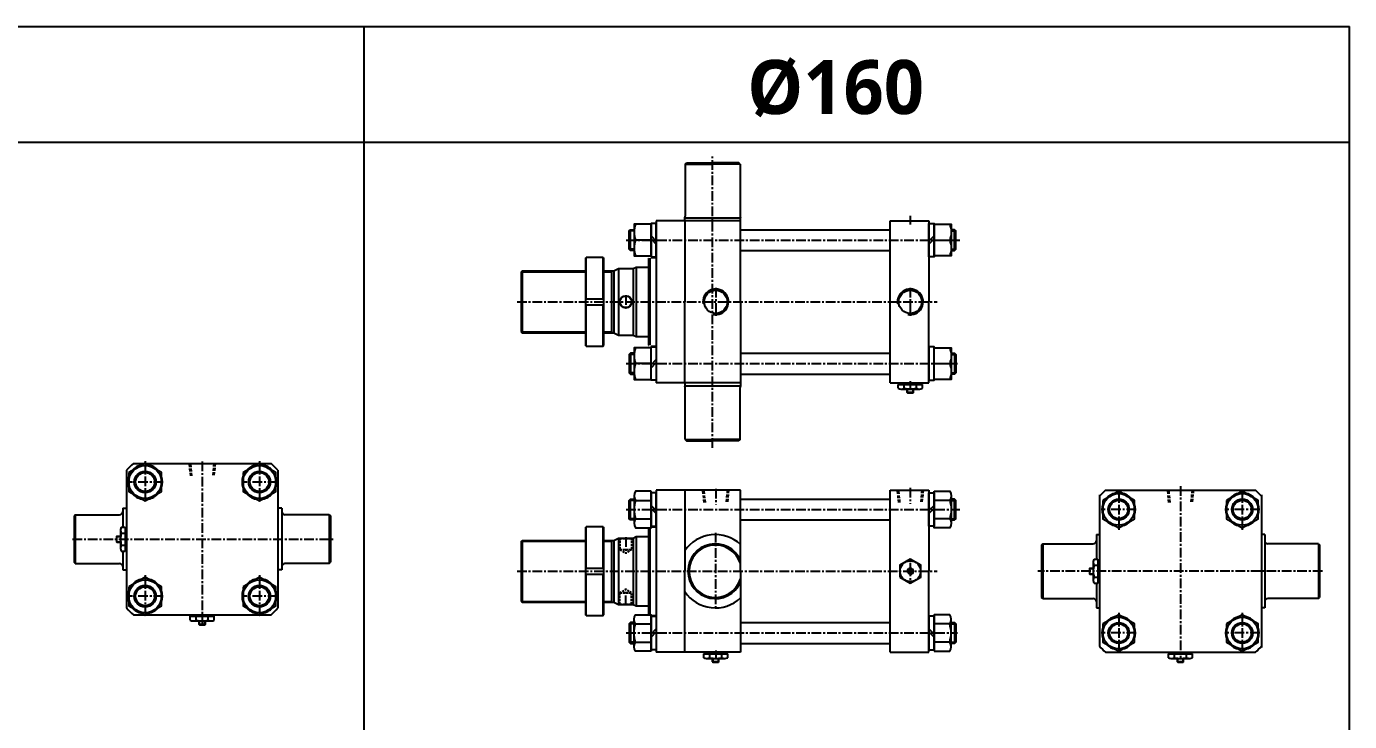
# Model space of a CAD drawing. Extents: x -819 to 4840, y 0 to 3452.
# Drawn here: x 2104 to 3817, y 901 to 1801 of the extents above; entities that cross this region are included whole.
import ezdxf

# ---------------------------------------------------------------- set-up
doc = ezdxf.new("R2010")
doc.units = 0
doc.header["$LTSCALE"] = 10
doc.header["$MEASUREMENT"] = 0
doc.linetypes.add('CENTER', pattern=[2, 1.25, -0.25, 0.25, -0.25])
doc.linetypes.add('HIDDEN', pattern=[0.375, 0.25, -0.125])
doc.layers.get('0').update_dxf_attribs({"linetype": 'CONTINUOUS'})
doc.layers.get('DEFPOINTS').update_dxf_attribs({"linetype": 'CONTINUOUS'})
for name, color, linetype in [('CENTER', 1, 'CENTER'), ('ML', 7, 'CONTINUOUS'), ('THIN', 3, 'CONTINUOUS'), ('외형선', 3, 'CONTINUOUS')]:
    doc.layers.add(name, color=color, linetype=linetype)
doc.styles.add('문자', font='romans.shx')

msp = doc.modelspace()

# ---------------------------------------------------------------- linework, layer by layer
for p, q in [((0, 1801.1), (3817.3, 1801.1)), ((2541.3, 0), (2541.3, 1801.1)), ((3817.3, 0), (3817.3, 1801.1)), ((0, 1651.1), (3817.3, 1651.1))]:
    msp.add_line(p, q)
at = {"color": 7, "linetype": 'Continuous'}
for p, q in [((3232.9, 1332.3), (3232.9, 1337.3)), ((3232.9, 1337.3), (3239.3, 1337.3)), ((3233.9, 1337.3), (3233.9, 1339.3)), ((3233.9, 1339.3), (3263.1, 1339.3)), ((3239.3, 1337.3), (3264.1, 1337.3)), ((3240.7, 1332.3), (3240.7, 1337.3)), ((3256.3, 1332.3), (3256.3, 1337.3)), ((3263.1, 1337.3), (3263.1, 1339.3)), ((3264.1, 1332.3), (3264.1, 1337.3)), ((3236.1, 1331.3), (3260.9, 1331.3)), ((3244.5, 1331.6), (3244.5, 1331.6)), ((3244.5, 1326.8), (3244.5, 1331.3)), ((3244.5, 1326.8), (3245, 1326.3)), ((3252.5, 1326.8), (3244.5, 1326.8)), ((3245, 1326.3), (3252, 1326.3)), ((3252.5, 1326.8), (3252, 1326.3)), ((3252.5, 1326.8), (3252.5, 1331.3)), ((2225.6, 1149.3), (2225.6, 1124.5)), ((2226.6, 1152.5), (2231.6, 1152.5)), ((2231.6, 1152.5), (2231.6, 1146.2)), ((2231.6, 1151.5), (2233.6, 1151.5)), ((2233.6, 1151.5), (2233.6, 1122.3)), ((2221.1, 1140.9), (2220.6, 1140.4)), ((2220.6, 1140.4), (2220.6, 1133.4)), ((2221.1, 1132.9), (2220.6, 1133.4)), ((2221.1, 1140.9), (2225.6, 1140.9)), ((2221.1, 1132.9), (2221.1, 1140.9)), ((2221.1, 1132.9), (2225.6, 1132.9)), ((2225.9, 1140.9), (2225.9, 1140.9)), ((2226.6, 1144.7), (2231.6, 1144.7)), ((2231.6, 1146.2), (2231.6, 1121.3)), ((2226.6, 1129.1), (2231.6, 1129.1)), ((2226.6, 1121.3), (2231.6, 1121.3)), ((2231.6, 1122.3), (2233.6, 1122.3)), ((3480.9, 1099.3), (3480.4, 1098.8)), ((3480.4, 1098.8), (3480.4, 1091.8)), ((3480.9, 1099.3), (3485.4, 1099.3)), ((3480.9, 1091.3), (3480.9, 1099.3)), ((3485.4, 1107.7), (3485.4, 1082.8)), ((3485.6, 1099.3), (3485.6, 1099.3)), ((3486.4, 1110.8), (3491.4, 1110.8)), ((3486.4, 1103.1), (3491.4, 1103.1)), ((3491.4, 1110.8), (3491.4, 1104.5)), ((3491.4, 1109.8), (3493.4, 1109.8)), ((3491.4, 1104.5), (3491.4, 1079.7)), ((3493.4, 1109.8), (3493.4, 1080.7)), ((3480.9, 1091.3), (3480.4, 1091.8)), ((3480.9, 1091.3), (3485.4, 1091.3)), ((3486.4, 1087.5), (3491.4, 1087.5)), ((3486.4, 1079.7), (3491.4, 1079.7)), ((3491.4, 1080.7), (3493.4, 1080.7)), ((2316.1, 1031.9), (2316.1, 1036.9)), ((2316.1, 1036.9), (2322.4, 1036.9)), ((2317.1, 1036.9), (2317.1, 1038.9)), ((2317.1, 1038.9), (2346.2, 1038.9)), ((2319.2, 1030.9), (2344.1, 1030.9)), ((2322.4, 1036.9), (2347.2, 1036.9)), ((2323.8, 1031.9), (2323.8, 1036.9)), ((2327.6, 1031.2), (2327.6, 1031.2)), ((2327.6, 1026.4), (2327.6, 1030.9)), ((2335.6, 1026.4), (2335.6, 1030.9)), ((2339.4, 1031.9), (2339.4, 1036.9)), ((2346.2, 1036.9), (2346.2, 1038.9)), ((2347.2, 1031.9), (2347.2, 1036.9)), ((2327.6, 1026.4), (2328.1, 1025.9)), ((2335.6, 1026.4), (2327.6, 1026.4)), ((2328.1, 1025.9), (2335.1, 1025.9)), ((2335.6, 1026.4), (2335.1, 1025.9)), ((2980.9, 983.2), (2980.9, 988.3)), ((2980.9, 988.3), (2987.3, 988.3)), ((2981.9, 988.3), (2981.9, 990.3)), ((2981.9, 990.3), (3011.1, 990.3)), ((2984.1, 982.3), (3008.9, 982.3)), ((2987.3, 988.3), (3012.1, 988.3)), ((2988.7, 983.2), (2988.7, 988.3)), ((2992.5, 982.5), (2992.5, 982.5)), ((2992.5, 977.8), (2992.5, 982.3)), ((2992.5, 977.8), (2993, 977.3)), ((3000.5, 977.8), (2992.5, 977.8)), ((2993, 977.3), (3000, 977.3)), ((3000.5, 977.8), (3000, 977.3)), ((3000.5, 977.8), (3000.5, 982.3)), ((3004.3, 983.2), (3004.3, 988.3)), ((3011.1, 988.3), (3011.1, 990.3)), ((3012.1, 983.2), (3012.1, 988.3)), ((3582.8, 983.2), (3582.8, 988.3)), ((3582.8, 988.3), (3589.1, 988.3)), ((3583.8, 988.3), (3583.8, 990.3)), ((3583.8, 990.3), (3613, 990.3)), ((3586, 982.3), (3610.8, 982.3)), ((3589.1, 988.3), (3614, 988.3)), ((3590.6, 983.2), (3590.6, 988.3)), ((3594.4, 982.5), (3594.4, 982.5)), ((3594.4, 977.8), (3594.4, 982.3)), ((3594.4, 977.8), (3594.9, 977.3)), ((3602.4, 977.8), (3594.4, 977.8)), ((3594.9, 977.3), (3601.9, 977.3)), ((3602.4, 977.8), (3601.9, 977.3)), ((3602.4, 977.8), (3602.4, 982.3)), ((3606.2, 983.2), (3606.2, 988.3)), ((3613, 988.3), (3613, 990.3)), ((3614, 983.2), (3614, 988.3))]:
    msp.add_line(p, q, dxfattribs=at)
for points in [[(3235, 1087.5), (3248.5, 1079.7), (3262, 1087.5), (3262, 1103.1), (3248.5, 1110.8), (3235, 1103.1)], [(3247.1, 1097.8), (3245.6, 1095.3), (3247.1, 1092.8), (3250, 1092.8), (3251.4, 1095.3), (3250, 1097.8)]]:
    msp.add_lwpolyline(points, close=True, dxfattribs=at)
for radius in [13.5, 3.5]:
    msp.add_circle((3248.5, 1095.3), radius, dxfattribs=at)
for centre, radius, start, end in [((3236.1, 1337), 5.62, 235.6158, 270), ((3236.8, 1339.6), 8.22, 241.7006, 298.2994), ((3248.5, 1362.7), 31.3, 255.6172, 270.0141), ((3248.5, 1362.7), 31.3, 269.9859, 284.3828), ((3260.2, 1339.6), 8.22, 241.7006, 298.2994), ((2231.3, 1149.3), 5.62, 145.6158, 180), ((2233.9, 1148.6), 8.22, 151.7006, 208.2994), ((2257, 1136.9), 31.3, 165.6172, 180.0141), ((2257, 1136.9), 31.3, 179.9859, 194.3828), ((2233.9, 1125.2), 8.22, 151.7006, 208.2994), ((3491, 1107.7), 5.62, 145.6158, 180), ((3493.6, 1106.9), 8.22, 151.7006, 208.2994), ((3516.7, 1095.3), 31.3, 165.6172, 180.0141), ((3516.7, 1095.3), 31.3, 179.9859, 194.3828), ((3493.6, 1083.6), 8.22, 151.7006, 208.2994), ((2319.2, 1036.5), 5.62, 235.6158, 270), ((2320, 1039.1), 8.22, 241.7006, 298.2994), ((2331.6, 1062.3), 31.3, 255.6172, 270.0141), ((2331.7, 1062.3), 31.3, 269.9859, 284.3828), ((2343.3, 1039.1), 8.22, 241.7006, 298.2994), ((2984.1, 987.9), 5.62, 235.6158, 270), ((2984.8, 990.5), 8.22, 241.7006, 298.2994), ((2996.5, 1013.6), 31.3, 255.6172, 270.0141), ((2996.5, 1013.6), 31.3, 269.9859, 284.3828), ((3008.2, 990.5), 8.22, 241.7006, 298.2994), ((3586, 987.9), 5.62, 235.6158, 270), ((3586.7, 990.5), 8.22, 241.7006, 298.2994), ((3598.4, 1013.6), 31.3, 255.6172, 270.0141), ((3598.4, 1013.6), 31.3, 269.9859, 284.3828), ((3610.1, 990.5), 8.22, 241.7006, 298.2994)]:
    msp.add_arc(centre, radius, start, end, dxfattribs=at)
at = {"layer": 'CENTER'}
for p, q in [((2257.6, 1238), (2257.6, 1183.8)), ((2405.6, 1238), (2405.6, 1183.8)), ((2281.1, 1210.9), (2234.2, 1210.9)), ((2429.1, 1210.9), (2382.2, 1210.9)), ((3518.4, 1201.4), (3518.4, 1149.1)), ((3678.4, 1201.4), (3678.4, 1149.1)), ((3541, 1175.3), (3495.7, 1175.3)), ((3701, 1175.3), (3655.7, 1175.3)), ((2257.6, 1090), (2257.6, 1035.8)), ((2405.6, 1090), (2405.6, 1035.8)), ((2281.1, 1062.9), (2234.2, 1062.9)), ((2429.1, 1062.9), (2382.2, 1062.9)), ((3518.4, 1041.4), (3518.4, 989.1)), ((3678.4, 1041.4), (3678.4, 989.1)), ((3541, 1015.3), (3495.7, 1015.3)), ((3701, 1015.3), (3655.7, 1015.3))]:
    msp.add_line(p, q, dxfattribs=at)
at = {"layer": 'DEFPOINTS', "color": 0, "linetype": 'ByBlock'}
for p in [(2228.6, 1096.9), (2434.6, 1096.9), (3489.4, 1047.8), (3707.4, 1047.8)]:
    msp.add_point(p, dxfattribs=at)
at = {"layer": 'ML', "color": 1, "linetype": 'CENTER'}
for p, q in [((2992.5, 1255.3), (2992.5, 1633.3)), ((2996.5, 1462.6), (2996.5, 1426.1)), ((3248.5, 1462.6), (3248.5, 1426.1)), ((2880, 1453.1), (2880, 1435.5)), ((3248.5, 1341.6), (3248.5, 1330.1)), ((2331.6, 1237.5), (2331.6, 1027.7)), ((3598.4, 1205.7), (3598.4, 983.3)), ((2163.5, 1136.9), (2503, 1136.9)), ((2880, 1139.3), (2880, 1117.7)), ((2996, 1145.1), (2996, 1045.4)), ((3248.5, 1106.3), (3248.5, 1084.3)), ((3782.1, 1095.3), (3413.8, 1095.3)), ((2880, 1051.3), (2880, 1072.8)), ((2996.5, 992.5), (2996.5, 981))]:
    msp.add_line(p, q, dxfattribs=at)
at = {"layer": 'ML'}
for p, q in [((2957, 1622.8), (2958.5, 1624.3)), ((2957, 1622.8), (2957, 1555.3)), ((2957, 1622.8), (2992.5, 1622.8)), ((3028, 1622.8), (2992.5, 1622.8)), ((3028, 1622.8), (3026.5, 1624.3)), ((3028, 1622.8), (3028, 1555.3)), ((2919.5, 1549.3), (2919.5, 1339.3)), ((2956.5, 1549.3), (2919.5, 1549.3)), ((2919.5, 1549.3), (2919.5, 1549.3)), ((2956.5, 1549.3), (2956.5, 1553.3)), ((3028.5, 1549.3), (3028.5, 1553.3)), ((2886.2, 1510.8), (2886.2, 1537.8)), ((2912.7, 1529.7), (2919.5, 1522.9)), ((2912.7, 1525.8), (2919.5, 1519)), ((3279.3, 1529.7), (3272.5, 1522.9)), ((3279.3, 1525.8), (3272.5, 1519)), ((3305.9, 1510.8), (3305.9, 1537.8)), ((2912.7, 1524.3), (2892.6, 1524.3)), ((3279.3, 1524.3), (3299.5, 1524.3)), ((2827.7, 1500.8), (2828.7, 1501.8)), ((2827.7, 1500.8), (2827.7, 1387.8)), ((2850.7, 1501.8), (2828.7, 1501.8)), ((2828.7, 1448.3), (2828.7, 1501.8)), ((2850.7, 1448.3), (2850.7, 1501.8)), ((2850.7, 1501.8), (2851.7, 1500.8)), ((2851.7, 1387.8), (2851.7, 1500.8)), ((2909.5, 1500.3), (2909.9, 1500.7)), ((2909.5, 1500.3), (2909.5, 1388.3)), ((2911, 1500.7), (2911, 1388)), ((2744.5, 1482.8), (2746, 1484.3)), ((2744.5, 1482.8), (2744.5, 1405.8)), ((2746, 1484.3), (2746, 1404.3)), ((2861.5, 1484.3), (2861.5, 1404.3)), ((2864.5, 1484.3), (2870.5, 1487.3)), ((2864.5, 1484.3), (2864.5, 1404.3)), ((2870.5, 1487.3), (2870.5, 1401.3)), ((2889.5, 1487.3), (2893.5, 1489.3)), ((2889.5, 1487.3), (2889.5, 1401.3)), ((2893.5, 1489.3), (2893.5, 1399.3)), ((2827.7, 1448.3), (2851.7, 1448.3)), ((2827.7, 1440.3), (2851.7, 1440.3)), ((2828.7, 1386.8), (2828.7, 1440.3)), ((2850.7, 1386.8), (2850.7, 1440.3)), ((2744.5, 1405.8), (2746, 1404.3)), ((2864.5, 1404.3), (2870.5, 1401.3)), ((2889.5, 1401.3), (2893.5, 1399.3)), ((2909.5, 1388.3), (2909.9, 1388)), ((2828.7, 1386.8), (2827.7, 1387.8)), ((2828.7, 1386.8), (2850.7, 1386.8)), ((2850.7, 1386.8), (2851.7, 1387.8)), ((2886.2, 1377.8), (2886.2, 1350.8)), ((3305.9, 1377.8), (3305.9, 1350.8)), ((2912.7, 1364.3), (2892.6, 1364.3)), ((2912.7, 1362.9), (2919.5, 1369.7)), ((2912.7, 1359), (2919.5, 1365.8)), ((3279.3, 1364.3), (3299.5, 1364.3)), ((2956.5, 1339.3), (2919.5, 1339.3)), ((2956.5, 1339.3), (2956.5, 1335.3)), ((3028.5, 1339.3), (3028.5, 1335.3)), ((2957, 1265.8), (2957, 1333.4)), ((3028, 1265.8), (3028, 1333.4)), ((2957, 1265.8), (2958.5, 1264.3)), ((2957, 1265.8), (2992.5, 1265.8)), ((3028, 1265.8), (2992.5, 1265.8)), ((3028, 1265.8), (3026.5, 1264.3)), ((2242.5, 1234.9), (2420.8, 1234.9)), ((2233.6, 1226.1), (2233.6, 1047.7)), ((2429.6, 1226.1), (2429.6, 1047.7)), ((2956.5, 1200.3), (2919.5, 1200.3)), ((2919.5, 1200.3), (2919.5, 1200.3)), ((2919.5, 1200.3), (2919.5, 990.3)), ((3501.3, 1200.3), (3695.5, 1200.3)), ((2886.2, 1161.8), (2886.2, 1188.8)), ((2890.7, 1193), (2890.7, 1157.5)), ((2892.6, 1187.1), (2912.7, 1187.1)), ((3299.5, 1187.1), (3279.3, 1187.1)), ((3301.3, 1193), (3301.3, 1157.5)), ((3305.9, 1161.8), (3305.9, 1188.8)), ((3493.4, 1194.3), (3493.4, 998.2)), ((3703.4, 1194.3), (3703.4, 996.3)), ((2167.1, 1168.4), (2165.6, 1166.9)), ((2165.6, 1166.9), (2165.6, 1106.9)), ((2167.1, 1168.4), (2167.1, 1105.4)), ((2167.1, 1168.4), (2224.6, 1168.4)), ((2228.6, 1176.9), (2233.1, 1176.9)), ((2228.6, 1176.9), (2228.6, 1152.5)), ((2434.6, 1176.9), (2430.1, 1176.9)), ((2434.6, 1176.9), (2434.6, 1096.9)), ((2496.1, 1168.4), (2438.6, 1168.4)), ((2496.1, 1168.4), (2496.1, 1105.4)), ((2496.1, 1168.4), (2497.6, 1166.9)), ((2497.6, 1166.9), (2497.6, 1106.9)), ((2912.7, 1180.6), (2919.5, 1173.8)), ((2912.7, 1176.7), (2919.5, 1169.9)), ((3279.3, 1180.6), (3272.5, 1173.8)), ((3279.3, 1176.7), (3272.5, 1169.9)), ((2827.7, 1151.8), (2828.7, 1152.8)), ((2827.7, 1151.8), (2827.7, 1038.8)), ((2850.7, 1152.8), (2828.7, 1152.8)), ((2828.7, 1099.3), (2828.7, 1152.8)), ((2850.7, 1152.8), (2851.7, 1151.8)), ((2850.7, 1099.3), (2850.7, 1152.8)), ((2851.7, 1038.8), (2851.7, 1151.8)), ((2892.6, 1163.4), (2912.7, 1163.4)), ((2909.5, 1151.3), (2909.9, 1151.6)), ((2909.5, 1151.3), (2909.5, 1039.3)), ((2911, 1151.6), (2911, 1038.9)), ((3299.5, 1163.4), (3279.3, 1163.4)), ((2744.5, 1133.8), (2746, 1135.3)), ((2744.5, 1133.8), (2744.5, 1056.8)), ((2746, 1135.3), (2746, 1055.3)), ((2861.5, 1135.3), (2861.5, 1055.3)), ((2864.5, 1135.3), (2870.5, 1138.3)), ((2864.5, 1135.3), (2864.5, 1055.3)), ((2870.5, 1138.3), (2870.5, 1052.3)), ((2889.5, 1138.3), (2893.5, 1140.3)), ((2889.5, 1138.3), (2889.5, 1052.3)), ((2893.5, 1140.3), (2893.5, 1050.3)), ((3489.4, 1142.8), (3492.9, 1142.8)), ((3489.4, 1142.8), (3489.4, 1110.8)), ((3707.4, 1142.8), (3703.9, 1142.8)), ((3707.4, 1142.8), (3707.4, 1047.8)), ((2228.6, 1121.3), (2228.6, 1096.9)), ((3419.9, 1130.8), (3418.4, 1129.3)), ((3418.4, 1129.3), (3418.4, 1061.3)), ((3419.9, 1130.8), (3485.4, 1130.8)), ((3419.9, 1130.8), (3419.9, 1059.8)), ((3776.9, 1130.8), (3711.4, 1130.8)), ((3776.9, 1130.8), (3776.9, 1059.8)), ((3776.9, 1130.8), (3778.4, 1129.3)), ((3778.4, 1129.3), (3778.4, 1061.3)), ((2167.1, 1105.4), (2165.6, 1106.9)), ((2167.1, 1105.4), (2224.6, 1105.4)), ((2228.6, 1096.9), (2233.1, 1096.9)), ((2434.6, 1096.9), (2430.1, 1096.9)), ((2496.1, 1105.4), (2438.6, 1105.4)), ((2496.1, 1105.4), (2497.6, 1106.9)), ((2827.7, 1099.3), (2851.7, 1099.3)), ((2827.7, 1091.3), (2851.7, 1091.3)), ((2828.7, 1037.8), (2828.7, 1091.3)), ((2850.7, 1037.8), (2850.7, 1091.3)), ((3489.4, 1079.7), (3489.4, 1047.8)), ((2744.5, 1056.8), (2746, 1055.3)), ((2864.5, 1055.3), (2870.5, 1052.3)), ((2889.5, 1052.3), (2893.5, 1050.3)), ((3419.9, 1059.8), (3418.4, 1061.3)), ((3419.9, 1059.8), (3485.4, 1059.8)), ((3489.4, 1047.8), (3492.9, 1047.8)), ((3707.4, 1047.8), (3703.9, 1047.8)), ((3776.9, 1059.8), (3711.4, 1059.8)), ((3776.9, 1059.8), (3778.4, 1061.3)), ((2242.5, 1038.9), (2420.8, 1038.9)), ((2828.7, 1037.8), (2827.7, 1038.8)), ((2828.7, 1037.8), (2850.7, 1037.8)), ((2850.7, 1037.8), (2851.7, 1038.8)), ((2886.2, 1028.8), (2886.2, 1001.8)), ((2890.7, 997.5), (2890.7, 1033)), ((2909.5, 1039.3), (2909.9, 1038.9)), ((3301.3, 997.5), (3301.3, 1033)), ((3305.9, 1028.8), (3305.9, 1001.8)), ((2892.6, 1027.1), (2912.7, 1027.1)), ((2912.7, 1013.8), (2919.5, 1020.6)), ((2912.7, 1009.9), (2919.5, 1016.7)), ((3279.3, 1013.8), (3272.5, 1020.6)), ((3279.3, 1009.9), (3272.5, 1016.7)), ((3299.5, 1027.1), (3279.3, 1027.1)), ((2892.6, 1003.4), (2912.7, 1003.4)), ((3299.5, 1003.4), (3279.3, 1003.4)), ((2956.5, 990.3), (2919.5, 990.3)), ((3501.3, 990.3), (3695.5, 990.3))]:
    msp.add_line(p, q, dxfattribs=at)
at = {"layer": 'ML', "color": 2}
for p, q in [((2861.5, 1483.3), (2863.3, 1484.3)), ((2861.5, 1405.3), (2863.3, 1404.3)), ((3245, 1331.5), (3245, 1331.5)), ((3245, 1326.3), (3245, 1331.3)), ((3252, 1326.3), (3252, 1331.3)), ((2220.6, 1140.4), (2225.6, 1140.4)), ((2220.6, 1133.4), (2225.6, 1133.4)), ((2225.8, 1140.4), (2225.8, 1140.4)), ((2861.5, 1134.3), (2863.3, 1135.3)), ((3480.4, 1098.8), (3485.4, 1098.8)), ((3485.6, 1098.8), (3485.6, 1098.8)), ((3480.4, 1091.8), (3485.4, 1091.8)), ((2861.5, 1056.3), (2863.3, 1055.3)), ((2328.1, 1031.1), (2328.1, 1031.1)), ((2328.1, 1025.9), (2328.1, 1030.9)), ((2335.1, 1025.9), (2335.1, 1030.9)), ((2993, 982.5), (2993, 982.5)), ((2993, 977.3), (2993, 982.3)), ((3000, 977.3), (3000, 982.3)), ((3594.9, 982.5), (3594.9, 982.5)), ((3594.9, 977.3), (3594.9, 982.3)), ((3601.9, 977.3), (3601.9, 982.3))]:
    msp.add_line(p, q, dxfattribs=at)
at = {"layer": 'ML', "color": 6, "linetype": 'HIDDEN', "ltscale": 1.5}
for p, q in [((2316.6, 1218.9), (2315, 1234.9)), ((2318.2, 1218.9), (2316.6, 1234.9)), ((2346.6, 1234.9), (2345, 1218.9)), ((2348.2, 1234.9), (2346.6, 1218.9)), ((2981.5, 1184.3), (2979.9, 1200.3)), ((2983.1, 1184.3), (2981.5, 1200.3)), ((3011.5, 1200.3), (3009.9, 1184.3)), ((3013.1, 1200.3), (3011.5, 1184.3)), ((3233.5, 1184.3), (3231.9, 1200.3)), ((3235.1, 1184.3), (3233.5, 1200.3)), ((3263.5, 1200.3), (3261.9, 1184.3)), ((3265.1, 1200.3), (3263.5, 1184.3)), ((3583.4, 1184.3), (3581.8, 1200.3)), ((3585, 1184.3), (3583.4, 1200.3)), ((3613.4, 1200.3), (3611.8, 1184.3)), ((3615, 1200.3), (3613.4, 1184.3))]:
    msp.add_line(p, q, dxfattribs=at)
at = {"layer": 'ML', "color": 6, "linetype": 'HIDDEN'}
for p, q in [((2872, 1138.3), (2872.5, 1137.8)), ((2872.5, 1137.8), (2872.5, 1123.3)), ((2872.5, 1137.8), (2887.5, 1137.8)), ((2887.5, 1137.8), (2888, 1138.3)), ((2887.5, 1137.8), (2887.5, 1123.3)), ((2872.5, 1123.3), (2880, 1118.9)), ((2887.5, 1123.3), (2880, 1118.9)), ((2872.5, 1067.3), (2880, 1071.6)), ((2872.5, 1052.8), (2872.5, 1067.3)), ((2887.5, 1067.3), (2880, 1071.6)), ((2887.5, 1052.8), (2887.5, 1067.3)), ((2872, 1052.3), (2872.5, 1052.8)), ((2872.5, 1052.8), (2887.5, 1052.8)), ((2887.5, 1052.8), (2888, 1052.3))]:
    msp.add_line(p, q, dxfattribs=at)
at = {"layer": 'ML'}
for points in [[(2892.6, 1544.8, 0.178633), (2892.6, 1524.3, 0.178633), (2892.6, 1503.8)], [(3299.5, 1544.8, -0.178633), (3299.5, 1524.3, -0.178633), (3299.5, 1503.8)], [(2892.6, 1384.8, 0.178633), (2892.6, 1364.3, 0.178633), (2892.6, 1343.8)], [(3299.5, 1384.8, -0.178633), (3299.5, 1364.3, -0.178633), (3299.5, 1343.8)], [(2912.7, 1198.9), (2892.6, 1198.9, 0.309401), (2892.6, 1187.1, 0.154701), (2892.6, 1163.4, 0.309401), (2892.6, 1151.6), (2912.7, 1151.6), (2912.7, 1198.9)], [(3279.3, 1198.9), (3299.5, 1198.9, -0.309401), (3299.5, 1187.1, -0.154701), (3299.5, 1163.4, -0.309401), (3299.5, 1151.6), (3279.3, 1151.6), (3279.3, 1198.9)], [(2912.7, 991.6), (2892.6, 991.6, -0.309401), (2892.6, 1003.4, -0.154701), (2892.6, 1027.1, -0.309401), (2892.6, 1038.9), (2912.7, 1038.9), (2912.7, 991.6)], [(3279.3, 991.6), (3299.5, 991.6, 0.309401), (3299.5, 1003.4, 0.154701), (3299.5, 1027.1, 0.309401), (3299.5, 1038.9), (3279.3, 1038.9), (3279.3, 991.6)]]:
    msp.add_lwpolyline(points, format="xyb", dxfattribs=at)
for points in [[(2912.7, 1544.8), (2890.7, 1544.8), (2890.7, 1503.8), (2912.7, 1503.8)], [(3279.3, 1544.8), (3301.3, 1544.8), (3301.3, 1503.8), (3279.3, 1503.8)], [(2912.7, 1384.8), (2890.7, 1384.8), (2890.7, 1343.8), (2912.7, 1343.8)], [(3279.3, 1384.8), (3301.3, 1384.8), (3301.3, 1343.8), (3279.3, 1343.8)]]:
    msp.add_lwpolyline(points, close=True, dxfattribs=at)
for points in [[(2919.5, 1502.7), (2919.5, 1546), (2912.7, 1546), (2912.7, 1502.7), (2919.5, 1502.7)], [(3272.5, 1502.7), (3272.5, 1546), (3279.3, 1546), (3279.3, 1502.7), (3272.5, 1502.7)], [(2890.7, 1510.8), (2886.2, 1510.8), (2884.5, 1512.5), (2884.5, 1536.2), (2886.2, 1537.8), (2890.7, 1537.8)], [(3301.3, 1510.8), (3305.9, 1510.8), (3307.5, 1512.5), (3307.5, 1536.2), (3305.9, 1537.8), (3301.3, 1537.8)], [(2890.7, 1377.8), (2886.2, 1377.8), (2884.5, 1376.2), (2884.5, 1352.5), (2886.2, 1350.8), (2890.7, 1350.8)], [(2919.5, 1386), (2919.5, 1342.7), (2912.7, 1342.7), (2912.7, 1386), (2919.5, 1386)], [(3272.5, 1386), (3272.5, 1342.7), (3279.3, 1342.7), (3279.3, 1386), (3272.5, 1386)], [(3301.3, 1377.8), (3305.9, 1377.8), (3307.5, 1376.2), (3307.5, 1352.5), (3305.9, 1350.8), (3301.3, 1350.8)], [(2236.4, 1223.2), (2236.4, 1198.6), (2257.6, 1186.4), (2278.9, 1198.6), (2278.9, 1223.2), (2257.6, 1235.5), (2236.4, 1223.2)], [(2384.4, 1223.2), (2384.4, 1198.6), (2405.6, 1186.4), (2426.9, 1198.6), (2426.9, 1223.2), (2405.6, 1235.5), (2384.4, 1223.2)], [(2890.7, 1161.8), (2886.2, 1161.8), (2884.5, 1163.4), (2884.5, 1187.1), (2886.2, 1188.8), (2890.7, 1188.8)], [(2919.5, 1153.6), (2919.5, 1196.9), (2912.7, 1196.9), (2912.7, 1153.6), (2919.5, 1153.6)], [(3272.5, 1153.6), (3272.5, 1196.9), (3279.3, 1196.9), (3279.3, 1153.6), (3272.5, 1153.6)], [(3301.3, 1161.8), (3305.9, 1161.8), (3307.5, 1163.4), (3307.5, 1187.1), (3305.9, 1188.8), (3301.3, 1188.8)], [(3497.9, 1187.1), (3497.9, 1163.4), (3518.4, 1151.6), (3538.9, 1163.4), (3538.9, 1187.1), (3518.4, 1198.9), (3497.9, 1187.1)], [(3657.9, 1187.1), (3657.9, 1163.4), (3678.4, 1151.6), (3698.9, 1163.4), (3698.9, 1187.1), (3678.4, 1198.9), (3657.9, 1187.1)], [(2236.4, 1075.2), (2236.4, 1050.6), (2257.6, 1038.4), (2278.9, 1050.6), (2278.9, 1075.2), (2257.6, 1087.5), (2236.4, 1075.2)], [(2384.4, 1075.2), (2384.4, 1050.6), (2405.6, 1038.4), (2426.9, 1050.6), (2426.9, 1075.2), (2405.6, 1087.5), (2384.4, 1075.2)], [(2890.7, 1028.8), (2886.2, 1028.8), (2884.5, 1027.1), (2884.5, 1003.4), (2886.2, 1001.8), (2890.7, 1001.8)], [(2919.5, 1036.9), (2919.5, 993.6), (2912.7, 993.6), (2912.7, 1036.9), (2919.5, 1036.9)], [(3272.5, 1036.9), (3272.5, 993.6), (3279.3, 993.6), (3279.3, 1036.9), (3272.5, 1036.9)], [(3301.3, 1028.8), (3305.9, 1028.8), (3307.5, 1027.1), (3307.5, 1003.4), (3305.9, 1001.8), (3301.3, 1001.8)], [(3497.9, 1027.1), (3497.9, 1003.4), (3518.4, 991.6), (3538.9, 1003.4), (3538.9, 1027.1), (3518.4, 1038.9), (3497.9, 1027.1)], [(3657.9, 1027.1), (3657.9, 1003.4), (3678.4, 991.6), (3698.9, 1003.4), (3698.9, 1027.1), (3678.4, 1038.9), (3657.9, 1027.1)]]:
    msp.add_lwpolyline(points, dxfattribs=at)
for centre, radius in [((2996.5, 1444.3), 15), ((3248.5, 1444.3), 15), ((2880, 1444.3), 8), ((2880, 1444.3), 7.5), ((2257.6, 1210.9), 21.3), ((2257.6, 1210.9), 14), ((2405.6, 1210.9), 21.3), ((2405.6, 1210.9), 14), ((3518.4, 1175.3), 20.5), ((3518.4, 1175.3), 13.5), ((3678.4, 1175.3), 20.5), ((3678.4, 1175.3), 13.5), ((2257.6, 1062.9), 21.3), ((2405.6, 1062.9), 21.3), ((2257.6, 1062.9), 14), ((2405.6, 1062.9), 14), ((3518.4, 1015.3), 20.5), ((3518.4, 1015.3), 13.5), ((3678.4, 1015.3), 20.5), ((3678.4, 1015.3), 13.5)]:
    msp.add_circle(centre, radius, dxfattribs=at)
at = {"layer": 'ML', "color": 2}
for centre, radius in [((2257.6, 1210.9), 12.3), ((2405.6, 1210.9), 12.3), ((3518.4, 1175.3), 11.9), ((3678.4, 1175.3), 11.9), ((2257.6, 1062.9), 12.3), ((2405.6, 1062.9), 12.3), ((3518.4, 1015.3), 11.9), ((3678.4, 1015.3), 11.9)]:
    msp.add_circle(centre, radius, dxfattribs=at)
at = {"layer": 'ML'}
for centre, radius, start, end in [((2953, 1555.3), 4, 331.045, 0), ((3032, 1555.3), 4, 180, 208.955), ((2953, 1333.4), 4, 0, 28.955), ((3032, 1333.4), 4, 151.045, 180), ((2331.6, 1136.9), 132.5, 132.3007, 137.6993), ((2331.6, 1136.9), 132.5, 42.3007, 47.6993), ((2257.6, 1210.9), 22.5, 161.2415, 198.7585), ((2257.6, 1210.9), 22.5, 101.2415, 138.7585), ((2257.6, 1210.9), 22.5, 41.2415, 78.7585), ((2257.6, 1210.9), 22.5, 341.2415, 18.7585), ((2405.6, 1210.9), 22.5, 161.2415, 198.7585), ((2405.6, 1210.9), 22.5, 101.2415, 138.7585), ((2405.6, 1210.9), 22.5, 41.2415, 78.7585), ((2405.6, 1210.9), 22.5, 341.2415, 18.7585), ((3598.4, 1095.3), 143, 132.7548, 137.2452), ((3598.4, 1095.3), 143, 42.7548, 47.2452), ((2257.6, 1210.9), 22.5, 221.2415, 258.7585), ((2257.6, 1210.9), 22.5, 281.2415, 318.7585), ((2405.6, 1210.9), 22.5, 221.2415, 258.7585), ((2405.6, 1210.9), 22.5, 281.2415, 318.7585), ((3518.4, 1175.3), 21.6, 101.2415, 138.7585), ((3518.4, 1175.3), 21.6, 41.2415, 78.7585), ((3678.4, 1175.3), 21.6, 101.2415, 138.7585), ((3678.4, 1175.3), 21.6, 41.2415, 78.7585), ((2224.6, 1172.4), 4, 270, 0), ((2233.1, 1177.4), 0.5, 270, 0), ((2430.1, 1177.4), 0.5, 180, 270), ((2438.6, 1172.4), 4, 180, 270), ((3518.4, 1175.3), 21.6, 161.2415, 198.7585), ((3518.4, 1175.3), 21.6, 341.2415, 18.7585), ((3678.4, 1175.3), 21.6, 161.2415, 198.7585), ((3678.4, 1175.3), 21.6, 341.2415, 18.7585), ((3518.4, 1175.3), 21.6, 221.2415, 258.7585), ((3518.4, 1175.3), 21.6, 281.2415, 318.7585), ((3678.4, 1175.3), 21.6, 221.2415, 258.7585), ((3678.4, 1175.3), 21.6, 281.2415, 318.7585), ((2996, 1095.3), 47.5, 46.8264, 146.2613), ((3485.4, 1134.8), 4, 270, 0), ((3492.9, 1143.3), 0.5, 270, 0), ((3703.9, 1143.3), 0.5, 180, 270), ((3711.4, 1134.8), 4, 180, 270), ((2996, 1095.3), 35.5, 23.7242, 336.2758), ((2996, 1095.3), 34, 17.0826, 342.9174), ((2224.6, 1101.4), 4, 0, 90), ((2233.1, 1096.4), 0.5, 0, 90), ((2430.1, 1096.4), 0.5, 90, 180), ((2438.6, 1101.4), 4, 90, 180), ((2257.6, 1062.9), 22.5, 101.2415, 138.7585), ((2257.6, 1062.9), 22.5, 41.2415, 78.7585), ((2405.6, 1062.9), 22.5, 101.2415, 138.7585), ((2405.6, 1062.9), 22.5, 41.2415, 78.7585), ((2257.6, 1062.9), 22.5, 161.2415, 198.7585), ((2257.6, 1062.9), 22.5, 341.2415, 18.7585), ((2405.6, 1062.9), 22.5, 161.2415, 198.7585), ((2405.6, 1062.9), 22.5, 341.2415, 18.7585), ((2996, 1095.3), 47.5, 213.7387, 313.1736), ((2331.6, 1136.9), 132.5, 222.3007, 227.6993), ((2257.6, 1062.9), 22.5, 221.2415, 258.7585), ((2257.6, 1062.9), 22.5, 281.2415, 318.7585), ((2405.6, 1062.9), 22.5, 221.2415, 258.7585), ((2405.6, 1062.9), 22.5, 281.2415, 318.7585), ((2331.6, 1136.9), 132.5, 312.3007, 317.6993), ((3485.4, 1055.8), 4, 0, 90), ((3492.9, 1047.3), 0.5, 0, 90), ((3703.9, 1047.3), 0.5, 90, 180), ((3711.4, 1055.8), 4, 90, 180), ((3518.4, 1015.3), 21.6, 101.2415, 138.7585), ((3518.4, 1015.3), 21.6, 41.2415, 78.7585), ((3678.4, 1015.3), 21.6, 101.2415, 138.7585), ((3678.4, 1015.3), 21.6, 41.2415, 78.7585), ((3518.4, 1015.3), 21.6, 161.2415, 198.7585), ((3518.4, 1015.3), 21.6, 341.2415, 18.7585), ((3678.4, 1015.3), 21.6, 161.2415, 198.7585), ((3678.4, 1015.3), 21.6, 341.2415, 18.7585), ((3598.4, 1095.3), 143, 222.7548, 227.2452), ((3518.4, 1015.3), 21.6, 221.2415, 258.7585), ((3518.4, 1015.3), 21.6, 281.2415, 318.7585), ((3678.4, 1015.3), 21.6, 221.2415, 258.7585), ((3678.4, 1015.3), 21.6, 281.2415, 318.7585), ((3598.4, 1095.3), 143, 312.7548, 317.2452)]:
    msp.add_arc(centre, radius, start, end, dxfattribs=at)
at = {"layer": 'ML', "color": 2}
for centre, radius, start, end in [((2996.5, 1444.3), 16.6, 258.5736, 189.2846), ((3248.5, 1444.3), 16.6, 258.5736, 189.2846), ((3248.5, 1095.3), 4, 270, 180)]:
    msp.add_arc(centre, radius, start, end, dxfattribs=at)
at = {"layer": 'THIN', "color": 2}
for p, q in [((2890.7, 1536.2), (2884.5, 1536.2)), ((3301.3, 1536.2), (3307.5, 1536.2)), ((2890.7, 1512.5), (2884.5, 1512.5)), ((3301.3, 1512.5), (3307.5, 1512.5)), ((2890.7, 1376.2), (2884.5, 1376.2)), ((3301.3, 1376.2), (3307.5, 1376.2)), ((2890.7, 1352.5), (2884.5, 1352.5)), ((3301.3, 1352.5), (3307.5, 1352.5)), ((2890.7, 1187.1), (2884.5, 1187.1)), ((3301.3, 1187.1), (3307.5, 1187.1)), ((2890.7, 1163.4), (2884.5, 1163.4)), ((3301.3, 1163.4), (3307.5, 1163.4)), ((2890.7, 1027.1), (2884.5, 1027.1)), ((3301.3, 1027.1), (3307.5, 1027.1)), ((2890.7, 1003.4), (2884.5, 1003.4)), ((3301.3, 1003.4), (3307.5, 1003.4))]:
    msp.add_line(p, q, dxfattribs=at)
at = {"layer": '외형선', "color": 7, "linetype": 'Continuous'}
for p, q in [((2958.5, 1624.3), (2992.5, 1624.3)), ((3026.5, 1624.3), (2992.5, 1624.3)), ((2956.5, 1553.3), (3028.5, 1553.3)), ((3028.5, 1537.8), (3222.5, 1537.8)), ((3028.5, 1510.8), (3222.5, 1510.8)), ((3028.5, 1377.8), (3222.5, 1377.8)), ((3028.5, 1350.8), (3222.5, 1350.8)), ((2956.5, 1335.3), (3028.5, 1335.3)), ((2958.5, 1264.3), (2992.5, 1264.3)), ((3026.5, 1264.3), (2992.5, 1264.3)), ((3028.5, 1188.8), (3222.5, 1188.8)), ((3028.5, 1161.8), (3222.5, 1161.8)), ((3028.5, 1028.8), (3222.5, 1028.8)), ((3028.5, 1001.8), (3222.5, 1001.8))]:
    msp.add_line(p, q, dxfattribs=at)
at = {"layer": '외형선', "color": 7}
for p, q in [((3028.5, 1549.3), (2956.5, 1549.3)), ((2956.5, 1549.3), (2956.5, 1444.3)), ((3028.5, 1444.3), (3028.5, 1549.3)), ((3222.5, 1444.3), (3222.5, 1549.3)), ((3222.5, 1549.3), (3272.5, 1549.3)), ((3272.5, 1549.3), (3272.5, 1444.3)), ((2912.7, 1501.8), (2919.5, 1501.8)), ((2746, 1484.3), (2827.7, 1484.3)), ((2851.7, 1484.3), (2864.5, 1484.3)), ((2870.5, 1487.3), (2889.5, 1487.3)), ((2893.5, 1489.3), (2909.5, 1489.3)), ((2956.5, 1339.3), (2956.5, 1444.3)), ((3028.5, 1444.3), (3028.5, 1339.3)), ((3222.5, 1339.3), (3222.5, 1444.3)), ((3272.5, 1339.3), (3272.5, 1444.3)), ((2746, 1404.3), (2827.7, 1404.3)), ((2851.7, 1404.3), (2864.5, 1404.3)), ((2870.5, 1401.3), (2889.5, 1401.3)), ((2893.5, 1399.3), (2909.5, 1399.3)), ((2912.7, 1386.8), (2919.5, 1386.8)), ((3028.5, 1339.3), (2956.5, 1339.3)), ((3222.5, 1339.3), (3272.5, 1339.3)), ((3028.5, 1200.3), (2956.5, 1200.3)), ((2956.5, 1200.3), (2956.5, 1095.3)), ((3028.5, 1095.3), (3028.5, 1200.3)), ((3222.5, 1200.3), (3272.5, 1200.3)), ((3222.5, 1095.3), (3222.5, 1200.3)), ((3272.5, 1200.3), (3272.5, 1095.3)), ((2912.7, 1152.8), (2919.5, 1152.8)), ((2746, 1135.3), (2827.7, 1135.3)), ((2851.7, 1135.3), (2864.5, 1135.3)), ((2870.5, 1138.3), (2889.5, 1138.3)), ((2893.5, 1140.3), (2909.5, 1140.3)), ((2956.5, 990.3), (2956.5, 1095.3)), ((3028.5, 1095.3), (3028.5, 990.3)), ((3222.5, 990.3), (3222.5, 1095.3)), ((3272.5, 990.3), (3272.5, 1095.3)), ((2746, 1055.3), (2827.7, 1055.3)), ((2851.7, 1055.3), (2864.5, 1055.3)), ((2870.5, 1052.3), (2889.5, 1052.3)), ((2893.5, 1050.3), (2909.5, 1050.3)), ((2912.7, 1037.8), (2919.5, 1037.8)), ((3028.5, 990.3), (2956.5, 990.3)), ((3222.5, 990.3), (3272.5, 990.3))]:
    msp.add_line(p, q, dxfattribs=at)
at = {"layer": '외형선', "color": 1, "linetype": 'CENTER'}
for p, q in [((3248.5, 1555.7), (3248.5, 1544.5)), ((2880.7, 1524.3), (3312.6, 1524.3)), ((2739.2, 1444.3), (3283.1, 1444.3)), ((2880.7, 1364.3), (3309.6, 1364.3)), ((2996.5, 1202.2), (2996.5, 1181.9)), ((3248.5, 1203.4), (3248.5, 1182.7)), ((2880.7, 1175.3), (3312.6, 1175.3)), ((2739.2, 1095.3), (3283.1, 1095.3)), ((2880.7, 1015.3), (3309.6, 1015.3))]:
    msp.add_line(p, q, dxfattribs=at)
at = {"layer": '외형선', "color": 2}
for p, q in [((2745, 1483.3), (2827.7, 1483.3)), ((2851.7, 1483.3), (2861.5, 1483.3)), ((2745, 1405.3), (2827.7, 1405.3)), ((2851.7, 1405.3), (2861.5, 1405.3)), ((2745, 1134.3), (2827.7, 1134.3)), ((2851.7, 1134.3), (2861.5, 1134.3)), ((2745, 1056.3), (2827.7, 1056.3)), ((2851.7, 1056.3), (2861.5, 1056.3))]:
    msp.add_line(p, q, dxfattribs=at)
at = {"layer": '외형선', "color": 6, "linetype": 'HIDDEN'}
for p, q in [((2872.5, 1123.3), (2887.5, 1123.3)), ((2872.5, 1067.3), (2887.5, 1067.3))]:
    msp.add_line(p, q, dxfattribs=at)

# ---------------------------------------------------------------- texts
at = {"insert": (3037.3, 1757.6), "char_height": 70, "attachment_point": 1, "style": '문자'}
msp.add_mtext_dynamic_manual_height_columns('{\\fMalgun Gothic|b1|i0|c129|p50;%%C160}', width=124.533, gutter_width=16, heights=[-75.6], dxfattribs=at)

doc.saveas('drawing.dxf')
